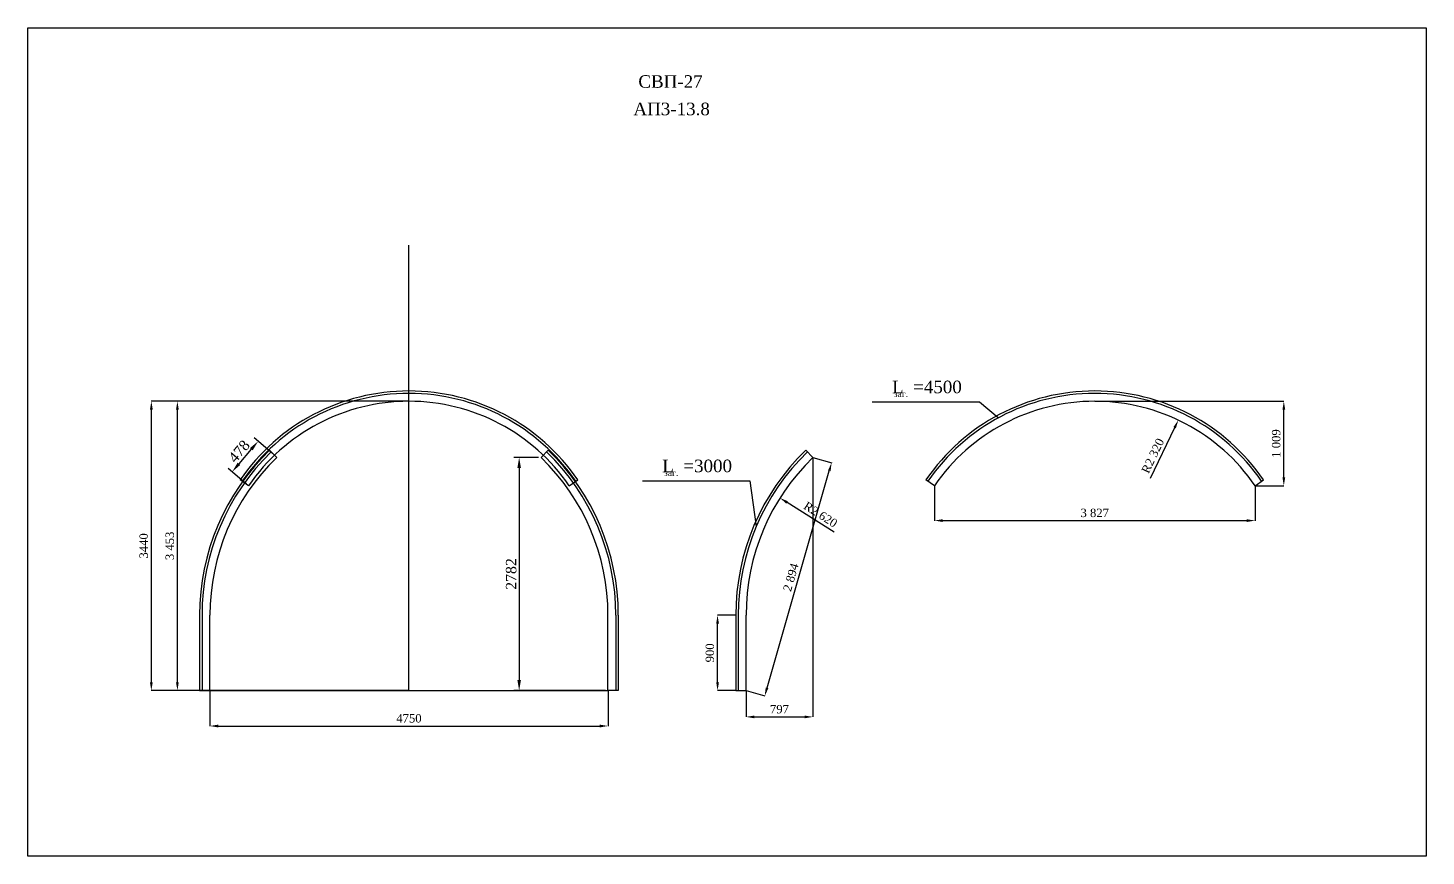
# Model space of a CAD drawing. Header units: millimetres. Extents: x -46762 to 161452, y -66984 to 31524.
# Drawn here: x 144770 to 161452, y -6166 to 3718 of the extents above; entities that cross this region are included whole.
import ezdxf

# ---------------------------------------------------------------- set-up
doc = ezdxf.new("R2010")
doc.units = ezdxf.units.MM
doc.header["$LTSCALE"] = 0.5
doc.styles.get("Standard").update_dxf_attribs({"font": 'TIMES.TTF'})
doc.dimstyles.new('ISO-25', dxfattribs={"dimscale": 50, "dimtxt": 2.5, "dimasz": 2.5, "dimexe": 1.25, "dimexo": 0.625, "dimtad": 1, "dimdec": 0, "dimtxsty": 'Standard', "dimcen": 2.5, "dimadec": 0, "dimazin": 0, "dimtfac": 1, "dimtdec": 0, "dimtmove": 0, "dimatfit": 3, "dimfxl": 1, "dimarcsym": 0})
doc.dimstyles.get("Standard").update_dxf_attribs({"dimtxt": 0.18, "dimasz": 0.18, "dimexe": 0.18, "dimexo": 0.0625, "dimgap": 0.09, "dimtad": 0, "dimtih": 1, "dimtoh": 1, "dimdec": 4, "dimzin": 0, "dimdsep": 46, "dimtxsty": 'Standard', "dimcen": 0.09, "dimadec": 0, "dimazin": 0, "dimtfac": 1, "dimtdec": 4, "dimtofl": 0, "dimtmove": 0, "dimatfit": 3, "dimfxl": 1, "dimtolj": 1, "dimtzin": 0, "dimarcsym": 0})

# ---------------------------------------------------------------- blocks, each defined once
blk = doc.blocks.new('*D196')
at = {"color": 0, "lineweight": -2}
for p, q in [((149315, -738), (146551, -738)), ((146553, -4091), (146553, -838)), ((149315, -4191), (146551, -4191))]:
    blk.add_line(p, q, dxfattribs=at)
at = {"color": 0, "lineweight": 13}
for points in [[(146536, -838), (146569, -838), (146553, -738)], [(146536, -4091), (146569, -4091), (146553, -4191)]]:
    blk.add_solid(points, dxfattribs=at)
at = {"layer": 'Defpoints', "color": 0, "lineweight": 13}
for p in [(146553, -738), (149316, -738), (149316, -4191)]:
    blk.add_point(p, dxfattribs=at)
at = {"color": 0, "insert": (146462, -2464), "char_height": 100, "attachment_point": 5, "rotation": 90}
blk.add_mtext('\\A1;3\xa0453', dxfattribs=at)
blk = doc.blocks.new('*D197')
at = {"color": 0, "lineweight": -2}
for p, q in [((146941, -4192), (146941, -4615)), ((151691, -4192), (151691, -4615)), ((147041, -4614), (151591, -4614))]:
    blk.add_line(p, q, dxfattribs=at)
at = {"color": 0, "lineweight": 13}
for points in [[(147041, -4597), (147041, -4631), (146941, -4614)], [(151591, -4597), (151591, -4631), (151691, -4614)]]:
    blk.add_solid(points, dxfattribs=at)
at = {"layer": 'Defpoints', "color": 0, "lineweight": 13}
for p in [(146941, -4191), (151691, -4191), (151691, -4614)]:
    blk.add_point(p, dxfattribs=at)
at = {"color": 0, "insert": (149316, -4523), "char_height": 100, "attachment_point": 5}
blk.add_mtext('\\A1;4750', dxfattribs=at)
blk = doc.blocks.new('*D198')
at = {"color": 0, "lineweight": -2}
for p, q in [((149315, -738), (146241, -738)), ((146242, -4091), (146242, -838)), ((149315, -4191), (146241, -4191))]:
    blk.add_line(p, q, dxfattribs=at)
at = {"color": 0, "lineweight": 13}
for points in [[(146225, -838), (146259, -838), (146242, -738)], [(146225, -4091), (146259, -4091), (146242, -4191)]]:
    blk.add_solid(points, dxfattribs=at)
at = {"layer": 'Defpoints', "color": 0, "lineweight": 13}
for p in [(146242, -738), (149316, -738), (149316, -4191)]:
    blk.add_point(p, dxfattribs=at)
at = {"color": 0, "insert": (146151, -2464), "char_height": 100, "attachment_point": 5, "rotation": 90}
blk.add_mtext('\\A1;3440', dxfattribs=at)
blk = doc.blocks.new('*D199')
at = {"color": 0, "lineweight": -2}
for p, q in [((153215, -3291), (152997, -3291)), ((152998, -4091), (152998, -3391)), ((153215, -4191), (152997, -4191))]:
    blk.add_line(p, q, dxfattribs=at)
at = {"color": 0, "lineweight": 13}
for points in [[(152982, -3391), (153015, -3391), (152998, -3291)], [(152982, -4091), (153015, -4091), (152998, -4191)]]:
    blk.add_solid(points, dxfattribs=at)
at = {"layer": 'Defpoints', "color": 0, "lineweight": 13}
for p in [(152998, -3291), (153216, -3291), (153216, -4191)]:
    blk.add_point(p, dxfattribs=at)
at = {"color": 0, "insert": (152907, -3741), "char_height": 100, "attachment_point": 5, "rotation": 90}
blk.add_mtext('\\A1;900', dxfattribs=at)
blk = doc.blocks.new('*D200')
at = {"color": 0, "lineweight": -2}
for p, q in [((154136, -1409), (154136, -4506)), ((153339, -4192), (153339, -4506)), ((153439, -4505), (154036, -4505))]:
    blk.add_line(p, q, dxfattribs=at)
at = {"color": 0, "lineweight": 13}
for points in [[(153439, -4489), (153439, -4522), (153339, -4505)], [(154036, -4489), (154036, -4522), (154136, -4505)]]:
    blk.add_solid(points, dxfattribs=at)
at = {"layer": 'Defpoints', "color": 0, "lineweight": 13}
for p in [(154136, -1409), (153339, -4191), (154136, -4505)]:
    blk.add_point(p, dxfattribs=at)
at = {"color": 0, "insert": (153737, -4414), "char_height": 100, "attachment_point": 5}
blk.add_mtext('\\A1;797', dxfattribs=at)
blk = doc.blocks.new('*D201')
at = {"color": 0, "lineweight": -2}
for p, q in [((154137, -1409), (154360, -1473)), ((153589, -4159), (154331, -1569)), ((153339, -4191), (153563, -4255))]:
    blk.add_line(p, q, dxfattribs=at)
at = {"color": 0, "lineweight": 13}
for points in [[(154315, -1564), (154347, -1573), (154359, -1473)], [(153573, -4154), (153605, -4163), (153561, -4255)]]:
    blk.add_solid(points, dxfattribs=at)
at = {"layer": 'Defpoints', "color": 0, "lineweight": 13}
for p in [(154136, -1409), (154359, -1473), (153339, -4191)]:
    blk.add_point(p, dxfattribs=at)
at = {"color": 0, "insert": (153873, -2839), "char_height": 100, "attachment_point": 5, "rotation": 74.0057}
blk.add_mtext('\\A1;2\xa0894', dxfattribs=at)
blk = doc.blocks.new('*D202')
at = {"color": 0, "lineweight": -2}
blk.add_line((154391, -2301), (153828, -1946), dxfattribs=at)
at = {"color": 0, "lineweight": 13}
blk.add_solid([(153837, -1931), (153819, -1960), (153743, -1892)], dxfattribs=at)
at = {"layer": 'Defpoints', "color": 0, "lineweight": 13}
for p in [(153743, -1892), (155959, -3291)]:
    blk.add_point(p, dxfattribs=at)
at = {"color": 0, "insert": (154227, -2090), "char_height": 100, "attachment_point": 5, "rotation": 327.7319}
blk.add_mtext('\\A1;R2\xa0620', dxfattribs=at)
blk = doc.blocks.new('*D203')
at = {"color": 0, "lineweight": -2}
for p, q in [((155586, -1747), (155586, -2164)), ((159413, -1747), (159413, -2164)), ((155686, -2162), (159313, -2162))]:
    blk.add_line(p, q, dxfattribs=at)
at = {"color": 0, "lineweight": 13}
for points in [[(155686, -2146), (155686, -2179), (155586, -2162)], [(159313, -2146), (159313, -2179), (159413, -2162)]]:
    blk.add_solid(points, dxfattribs=at)
at = {"layer": 'Defpoints', "color": 0, "lineweight": 13}
for p in [(155586, -1746), (159413, -1746), (159413, -2162)]:
    blk.add_point(p, dxfattribs=at)
at = {"color": 0, "insert": (157499, -2071), "char_height": 100, "attachment_point": 5}
blk.add_mtext('\\A1;3\xa0827', dxfattribs=at)
blk = doc.blocks.new('*D204')
at = {"color": 0, "lineweight": -2}
for p, q in [((157500, -738), (159757, -738)), ((159755, -1647), (159755, -838)), ((159413, -1747), (159757, -1747))]:
    blk.add_line(p, q, dxfattribs=at)
at = {"color": 0, "lineweight": 13}
for points in [[(159739, -838), (159772, -838), (159755, -738)], [(159739, -1647), (159772, -1647), (159755, -1747)]]:
    blk.add_solid(points, dxfattribs=at)
at = {"layer": 'Defpoints', "color": 0, "lineweight": 13}
for p in [(157499, -738), (159755, -738), (159413, -1747)]:
    blk.add_point(p, dxfattribs=at)
at = {"color": 0, "insert": (159664, -1242), "char_height": 100, "attachment_point": 5, "rotation": 90}
blk.add_mtext('\\A1;1\xa0009', dxfattribs=at)
blk = doc.blocks.new('*D205')
at = {"color": 0, "lineweight": -2}
blk.add_line((158166, -1655), (158453, -1053), dxfattribs=at)
at = {"color": 0, "lineweight": 13}
blk.add_solid([(158438, -1046), (158468, -1060), (158496, -963)], dxfattribs=at)
at = {"layer": 'Defpoints', "color": 0, "lineweight": 13}
for p in [(158496, -963), (157499, -3058)]:
    blk.add_point(p, dxfattribs=at)
at = {"color": 0, "insert": (158192, -1389), "char_height": 100, "attachment_point": 5, "rotation": 64.5644}
blk.add_mtext('\\A1;R2\xa0320', dxfattribs=at)
blk = doc.blocks.new('*D206')
at = {"color": 0, "lineweight": -2}
for p, q in [((150862, -1409), (150569, -1409)), ((150631, -1534), (150631, -4066)), ((151660, -4191), (150569, -4191))]:
    blk.add_line(p, q, dxfattribs=at)
at = {"color": 0, "lineweight": 13}
for points in [[(150610, -1534), (150652, -1534), (150631, -1409)], [(150610, -4066), (150652, -4066), (150631, -4191)]]:
    blk.add_solid(points, dxfattribs=at)
at = {"layer": 'Defpoints', "color": 0, "lineweight": 13}
for p in [(150893, -1409), (150631, -4191), (151691, -4191)]:
    blk.add_point(p, dxfattribs=at)
at = {"color": 0, "lineweight": 13, "insert": (150536, -2800), "char_height": 125, "attachment_point": 5, "rotation": 90}
blk.add_mtext('2782', dxfattribs=at)
blk = doc.blocks.new('*D207')
at = {"color": 0, "lineweight": -2}
for p, q in [((147435, -1310), (147287, -1484)), ((147688, -1361), (147468, -1175)), ((147379, -1726), (147159, -1539))]:
    blk.add_line(p, q, dxfattribs=at)
at = {"color": 0, "lineweight": 13}
for points in [[(147419, -1297), (147451, -1324), (147516, -1215)], [(147271, -1471), (147303, -1498), (147206, -1580)]]:
    blk.add_solid(points, dxfattribs=at)
at = {"layer": 'Defpoints', "color": 0, "lineweight": 13}
for p in [(147712, -1382), (147206, -1580), (147402, -1746)]:
    blk.add_point(p, dxfattribs=at)
at = {"color": 0, "lineweight": 13, "insert": (147289, -1336), "char_height": 125, "attachment_point": 5, "rotation": 49.6487}
blk.add_mtext('478', dxfattribs=at)

msp = doc.modelspace()

# ---------------------------------------------------------------- linework, layer by layer
at = {"color": 1}
for p, q in [((149315.84, -4190.95), (149315.84, 1124.71)), ((147738.33, -1408.69), (147652.77, -1320.33)), ((150893.34, -1408.69), (150978.9, -1320.33)), ((154136.08, -1408.69), (154050.52, -1320.33)), ((147402.33, -1746.21), (147300.88, -1676.66)), ((151229.35, -1746.21), (151330.8, -1676.66)), ((155585.73, -1746.21), (155484.28, -1676.66)), ((159412.75, -1746.21), (159514.2, -1676.66)), ((146817.84, -3290.95), (146817.84, -4190.95)), ((146846.84, -3290.95), (146846.84, -4190.95)), ((146940.84, -4190.95), (146940.84, -3290.95)), ((151690.84, -4190.95), (151690.84, -3290.95)), ((151784.84, -3290.95), (151784.84, -4190.95)), ((151813.84, -3290.95), (151813.84, -4190.95)), ((153215.58, -3290.95), (153215.58, -4190.95)), ((153244.58, -3290.95), (153244.58, -4190.95)), ((153338.58, -4190.95), (153338.58, -3290.95)), ((146817.84, -4190.95), (146940.84, -4190.95)), ((146940.84, -4190.95), (151690.84, -4190.95)), ((151813.84, -4190.95), (151690.84, -4190.95)), ((153215.58, -4190.95), (153338.58, -4190.95))]:
    msp.add_line(p, q, dxfattribs=at)
for p, q in [((154844.87, -744.39), (156124.21, -744.39)), ((152103.26, -1687.02), (153382.61, -1687.02))]:
    msp.add_line(p, q)
at = {"color": 7}
for p, q in [((156124.21, -744.39), (156345.36, -931.22)), ((153382.61, -1687.02), (153459.63, -2232.16))]:
    msp.add_line(p, q, dxfattribs=at)
msp.add_lwpolyline([(144769.62, 3717.88), (161452.29, 3717.88), (161452.29, -6166.12), (144769.62, -6166.12)], close=True, dxfattribs=at)
at = {"color": 1}
for centre, radius, start, end in [((149315.84, -3058.04), 2443, 34.433, 145.567), ((149315.84, -3058.04), 2414, 34.433, 145.567), ((157499.24, -3058.04), 2443, 34.433, 145.567), ((157499.24, -3058.04), 2414, 34.433, 145.567), ((149315.84, -3058.04), 2320, 34.433, 145.567), ((157499.24, -3058.04), 2320, 34.433, 145.567), ((149560.84, -3290.95), 2743, 134.076, 180), ((149070.84, -3290.95), 2743, 0, 45.924), ((155958.58, -3290.95), 2743, 134.076, 180), ((149560.84, -3290.95), 2714, 134.076, 180), ((149560.84, -3290.95), 2620, 134.076, 180), ((149070.84, -3290.95), 2620, 0, 45.924), ((149070.84, -3290.95), 2714, 0, 45.924), ((155958.58, -3290.95), 2714, 134.076, 180), ((155958.58, -3290.95), 2620, 134.076, 180)]:
    msp.add_arc(centre, radius, start, end, dxfattribs=at)

# ---------------------------------------------------------------- texts
for p in [(155101.56, -687.34), (152359.96, -1629.96)]:
    msp.add_text('заг.', height=75).set_placement(p)
at = {"char_height": 150, "attachment_point": 5}
for s, insert in [('СВП-27', (152436.96, 3077.51)), ('АП3-13.8', (152450.17, 2749.83)), ('L  =4500', (155496.47, -567.97)), ('L  =3000', (152754.87, -1510.59))]:
    msp.add_mtext(s, dxfattribs=dict(at, insert=insert))

# ---------------------------------------------------------------- dimensions: what is measured, and where the dimension line sits
at = {"color": 7}
dim = msp.add_linear_dim(base=(146241.86, -738.04), p1=(149315.84, -4190.95), p2=(149315.84, -738.04), angle=90, text='3440', dimstyle='Standard', override={"dimtxt": 100, "dimasz": 100, "dimexe": 1.25, "dimexo": 0.625, "dimgap": 40, "dimtad": 1, "dimtih": 0, "dimtoh": 0, "dimdec": 0, "dimzin": 8, "dimlunit": 6, "dimcen": 2.5, "dimtdec": 0, "dimtofl": 1, "dimtvp": 0}, dxfattribs=at)
dim.commit()
dim.dimension.update_dxf_attribs({"geometry": '*D198', "text_midpoint": (146150.99, -2464.49)})
at = {"color": 1}
dim = msp.add_linear_dim(base=(146552.72, -738.04), p1=(149315.84, -4190.95), p2=(149315.84, -738.04), angle=90, dimstyle='Standard', override={"dimtxt": 100, "dimasz": 100, "dimexe": 1.25, "dimexo": 0.625, "dimgap": 40, "dimtad": 1, "dimtih": 0, "dimtoh": 0, "dimdec": 0, "dimzin": 8, "dimlunit": 6, "dimcen": 2.5, "dimtdec": 0, "dimtofl": 1, "dimtvp": 0}, dxfattribs=at)
dim.commit()
dim.dimension.update_dxf_attribs({"geometry": '*D196', "text_midpoint": (146461.85, -2464.49)})
at = {"color": 7}
for base, p1, p2, picture, middle in [((159755.39, -738.04), (159412.75, -1746.84), (157499.24, -738.04), '*D204', (159664.38, -1242.44)), ((152998.17, -3290.95), (153215.58, -4190.95), (153215.58, -3290.95), '*D199', (152907.16, -3740.95))]:
    dim = msp.add_linear_dim(base=base, p1=p1, p2=p2, angle=90, dimstyle='Standard', override={"dimtxt": 100, "dimasz": 100, "dimexe": 1.25, "dimexo": 0.625, "dimgap": 40, "dimtad": 1, "dimtih": 0, "dimtoh": 0, "dimdec": 0, "dimzin": 8, "dimlunit": 6, "dimcen": 2.5, "dimtdec": 0, "dimtofl": 1, "dimtvp": 0}, dxfattribs=at)
    dim.commit()
    dim.dimension.update_dxf_attribs({"geometry": picture, "text_midpoint": middle})
for center, mpoint, picture, middle in [((157499.24, -3058.04), (158495.67, -962.92), '*D205', (158274.48, -1428)), ((155958.58, -3290.95), (153743.22, -1892.18), '*D202', (154178.68, -2167.13))]:
    dim = msp.add_radius_dim(center=center, mpoint=mpoint, dimstyle='Standard', override={"dimtxt": 100, "dimasz": 100, "dimexe": 1.25, "dimexo": 0.625, "dimgap": 40, "dimtad": 1, "dimtih": 0, "dimtoh": 0, "dimdec": 0, "dimzin": 8, "dimlunit": 6, "dimcen": 2.5, "dimtdec": 0, "dimtofl": 1, "dimtvp": 0}, dxfattribs=at)
    dim.commit()
    dim.dimension.update_dxf_attribs({"geometry": picture, "text_midpoint": middle, "dimtype": 164})
at = {"color": 7, "lineweight": 13}
dim = msp.add_aligned_dim(p1=(147712.1, -1381.6), p2=(147402.33, -1746.21), distance=-257.21, dimstyle='ISO-25', dxfattribs=at)
dim.commit()
dim.dimension.update_dxf_attribs({"geometry": '*D207', "text_midpoint": (147288.79, -1335.85)})
dim = msp.add_linear_dim(base=(150631.22, -4190.95), p1=(150893.34, -1408.69), p2=(151690.84, -4190.95), angle=90, dimstyle='ISO-25', dxfattribs=at)
dim.commit()
dim.dimension.update_dxf_attribs({"geometry": '*D206', "text_midpoint": (150536.21, -2799.82)})
at = {"color": 7}
for base, p1, p2, picture, middle in [((154136.0808, -4505.2337), (153338.5841, -4190.9495), (154136.0808, -1408.695), '*D200', (153737.3324, -4414.2243)), ((159412.75, -2162.26), (155585.73, -1746.21), (159412.75, -1746.21), '*D203', (157499.24, -2071.25))]:
    dim = msp.add_linear_dim(base=base, p1=p1, p2=p2, dimstyle='Standard', override={"dimtxt": 100, "dimasz": 100, "dimexe": 1.25, "dimexo": 0.625, "dimgap": 40, "dimtad": 1, "dimtih": 0, "dimtoh": 0, "dimdec": 0, "dimzin": 8, "dimlunit": 6, "dimcen": 2.5, "dimtdec": 0, "dimtofl": 1, "dimtvp": 0}, dxfattribs=at)
    dim.commit()
    dim.dimension.update_dxf_attribs({"geometry": picture, "text_midpoint": middle})
dim = msp.add_aligned_dim(p1=(153338.58, -4190.95), p2=(154136.08, -1408.69), distance=-231.7, dimstyle='Standard', override={"dimtxt": 100, "dimasz": 100, "dimexe": 1.25, "dimexo": 0.625, "dimgap": 40, "dimtad": 1, "dimtih": 0, "dimtoh": 0, "dimdec": 0, "dimzin": 8, "dimlunit": 6, "dimcen": 2.5, "dimtdec": 0, "dimtofl": 1, "dimtvp": 0}, dxfattribs=at)
dim.commit()
dim.dimension.update_dxf_attribs({"geometry": '*D201', "text_midpoint": (153872.58, -2838.59)})
dim = msp.add_linear_dim(base=(151690.84, -4613.85), p1=(146940.84, -4190.95), p2=(151690.84, -4190.95), text='4750', dimstyle='Standard', override={"dimtxt": 100, "dimasz": 100, "dimexe": 1.25, "dimexo": 0.625, "dimgap": 40, "dimtad": 1, "dimtih": 0, "dimtoh": 0, "dimdec": 0, "dimzin": 8, "dimlunit": 6, "dimcen": 2.5, "dimtdec": 0, "dimtofl": 1, "dimtvp": 0}, dxfattribs=at)
dim.commit()
dim.dimension.update_dxf_attribs({"geometry": '*D197', "text_midpoint": (149315.84, -4522.84)})

doc.saveas('drawing.dxf')
